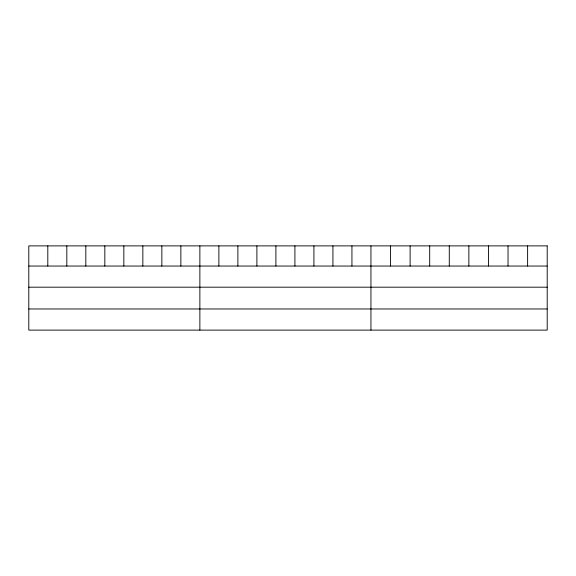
<?xml version="1.0" encoding="UTF-8"?>
<svg xmlns="http://www.w3.org/2000/svg" width="576" height="576" viewBox="0 0 576 576"><rect width="100%" height="100%" fill="white"/><g stroke="black" fill="none" stroke-linecap="round" stroke-linejoin="round"><path stroke-width="0.86" d="M28.8 266.047L547.2 266.047M28.8 287.186L547.2 287.186M28.8 308.974L547.2 308.974M527.616 245.887L527.616 266.047M508.032 245.887L508.032 266.047M488.448 245.887L488.448 266.047M468.864 245.887L468.864 266.047M449.28 245.887L449.28 266.047M429.696 245.887L429.696 266.047M410.112 245.887L410.112 266.047M390.528 245.887L390.528 266.047M370.944 245.887L370.944 330.113M351.936 245.887L351.936 266.047M332.928 245.887L332.928 266.047M313.92 245.887L313.92 266.047M294.912 245.887L294.912 266.047M275.904 245.887L275.904 266.047M256.896 245.887L256.896 266.047M237.888 245.887L237.888 266.047M218.88 245.887L218.88 266.047M199.872 245.887L199.872 330.113M180.864 245.887L180.864 266.047M161.856 245.887L161.856 266.047M142.848 245.887L142.848 266.047M123.84 245.887L123.84 266.047M104.832 245.887L104.832 266.047M85.824 245.887L85.824 266.047M66.816 245.887L66.816 266.047M47.808 245.887L47.808 266.047M547.2 245.887L28.8 245.887L28.8 330.113L547.2 330.113L547.2 245.887"/></g></svg>
